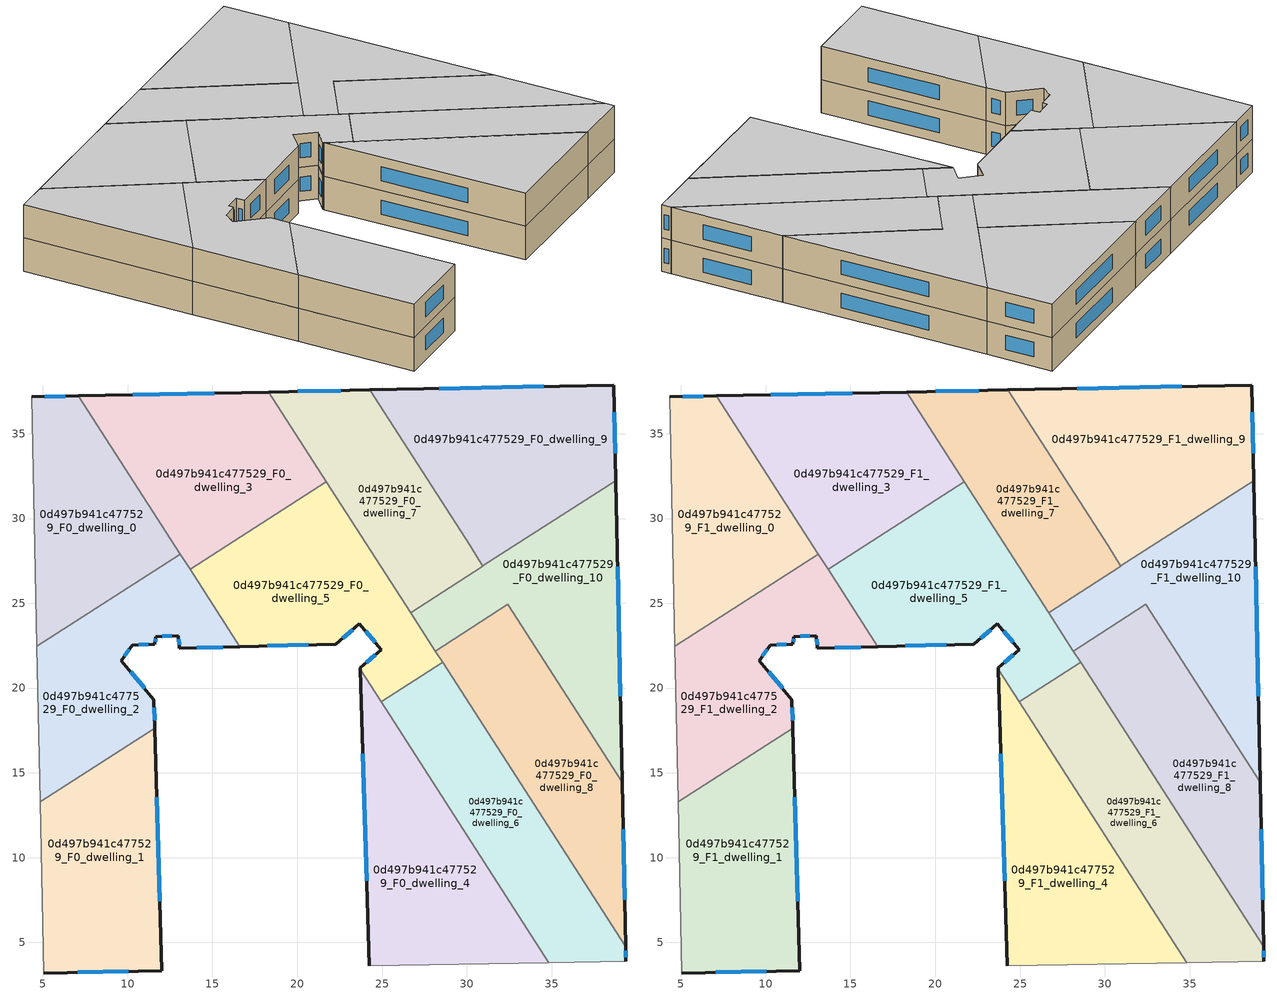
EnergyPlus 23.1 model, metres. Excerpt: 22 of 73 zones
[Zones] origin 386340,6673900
0d497b941c477529_F0_dwelling_0
 floor ground (EU_floor_Construction): 7.1,37.23 13.1,27.9 4.64,22.46 4.33,37.18 z0
 wall outside (EU_wall_Construction): 7.1,37.23 4.33,37.18 z0:3
 wall to 0d497b941c477529_F0_dwelling_2 (EU_wall_Construction): 4.64,22.46 13.1,27.9 z0:3
 wall adiabatic (EU_wall_Construction): 4.33,37.18 4.64,22.46 z0:3
 wall to 0d497b941c477529_F0_dwelling_3 (EU_wall_Construction): 13.1,27.9 7.1,37.23 z0:3
 window (EU_Window_Construction): 6.3,37.22 5.12,37.19 z0.86:2.14
0d497b941c477529_F0_dwelling_1
 floor ground (EU_floor_Construction): 11.6,17.63 12.01,3.33 5.05,3.19 4.84,13.28 z0
 wall outside (EU_wall_Construction): 5.05,3.19 12.01,3.33 11.6,17.63 z0:3
 wall adiabatic (EU_wall_Construction): 4.84,13.28 5.05,3.19 z0:3
 wall to 0d497b941c477529_F0_dwelling_2 (EU_wall_Construction): 11.6,17.63 4.84,13.28 z0:3
 window (EU_Window_Construction): 11.89,7.42 11.72,13.55 / 7.04,3.23 10.02,3.29 z0.86:2.14
0d497b941c477529_F0_dwelling_10
 floor ground (EU_floor_Construction): 38.78,32.24 39.16,14.45 32.41,24.93 28.15,22.18 26.68,24.46 z0
 wall outside (EU_wall_Construction): 39.16,14.45 38.78,32.24 z0:3
 wall to 0d497b941c477529_F0_dwelling_8 (EU_wall_Construction): 28.15,22.18 32.41,24.93 39.16,14.45 z0:3
 wall to 0d497b941c477529_F0_dwelling_5 (EU_wall_Construction): 26.68,24.46 28.15,22.18 z0:3
 wall to 0d497b941c477529_F0_dwelling_9 (EU_wall_Construction): 38.78,32.24 30.95,27.2 z0:3
 wall to 0d497b941c477529_F0_dwelling_7 (EU_wall_Construction): 30.95,27.2 26.68,24.46 z0:3
 window (EU_Window_Construction): 39.05,19.53 38.89,27.16 z0.86:2.14
0d497b941c477529_F0_dwelling_2
 floor ground (EU_floor_Construction): 13.1,27.9 16.61,22.44 13.04,22.35 12.99,23.09 11.67,23.03 11.6,22.61 11.6,22.6 10.28,22.54 9.61,21.62 11.55,19.32 11.6,17.63 4.84,13.28 4.64,22.46 z0
 wall outside (EU_wall_Construction): 11.6,17.63 11.55,19.32 9.61,21.62 10.28,22.54 11.6,22.6 11.6,22.61 11.67,23.03 12.99,23.09 13.04,22.35 16.61,22.44 z0:3
 wall adiabatic (EU_wall_Construction): 4.64,22.46 4.84,13.28 z0:3
 wall to 0d497b941c477529_F0_dwelling_5 (EU_wall_Construction): 16.61,22.44 13.68,27 z0:3
 wall to 0d497b941c477529_F0_dwelling_3 (EU_wall_Construction): 13.68,27 13.1,27.9 z0:3
 window (EU_Window_Construction): 14.06,22.38 15.59,22.42 / 13,22.88 13.03,22.56 / 12.04,23.05 12.61,23.07 / 11.62,22.73 11.65,22.91 / 10.66,22.56 11.22,22.58 / 9.8,21.88 10.09,22.28 / 11,19.98 10.17,20.96 / 11.58,18.12 11.56,18.84 z0.86:2.14
0d497b941c477529_F0_dwelling_3
 floor ground (EU_floor_Construction): 18.31,37.46 21.72,32.17 13.68,27 7.1,37.23 z0
 wall outside (EU_wall_Construction): 18.31,37.46 7.1,37.23 z0:3
 wall to 0d497b941c477529_F0_dwelling_5 (EU_wall_Construction): 13.68,27 21.72,32.17 z0:3
 wall to 0d497b941c477529_F0_dwelling_7 (EU_wall_Construction): 21.72,32.17 18.31,37.46 z0:3
 window (EU_Window_Construction): 15.11,37.4 10.3,37.3 z0.86:2.14
0d497b941c477529_F0_dwelling_4
 floor ground (EU_floor_Construction): 23.71,21.12 34.84,3.81 24.25,3.63 z0
 wall outside (EU_wall_Construction): 23.71,21.12 24.25,3.63 z0:3
 wall adiabatic (EU_wall_Construction): 24.25,3.63 34.84,3.81 z0:3
 wall to 0d497b941c477529_F0_dwelling_6 (EU_wall_Construction): 34.84,3.81 24.95,19.19 z0:3
 wall to 0d497b941c477529_F0_dwelling_5 (EU_wall_Construction): 24.95,19.19 23.71,21.12 z0:3
 window (EU_Window_Construction): 23.86,16.12 24.1,8.62 z0.86:2.14
0d497b941c477529_F0_dwelling_5
 floor ground (EU_floor_Construction): 21.72,32.17 28.58,21.52 24.95,19.19 23.71,21.12 23.71,21.19 24.96,22.27 23.65,23.79 22.28,22.59 16.61,22.44 13.68,27 z0
 wall outside (EU_wall_Construction): 16.61,22.44 22.28,22.59 23.65,23.79 24.96,22.27 23.71,21.19 23.71,21.12 z0:3
 wall to 0d497b941c477529_F0_dwelling_6 (EU_wall_Construction): 24.95,19.19 28.58,21.52 z0:3
 wall to 0d497b941c477529_F0_dwelling_7 (EU_wall_Construction): 26.68,24.45 21.72,32.17 z0:3
 wall to 0d497b941c477529_F0_dwelling_8 (EU_wall_Construction): 28.57,21.52 28.15,22.19 z0:3
 window (EU_Window_Construction): 24.03,23.35 24.59,22.7 / 22.67,22.93 23.26,23.45 / 18.23,22.49 20.66,22.55 / 24.6,21.96 24.06,21.5 z0.86:2.14
0d497b941c477529_F0_dwelling_6
 floor ground (EU_floor_Construction): 28.58,21.52 39.37,4.74 39.39,3.89 34.84,3.81 24.95,19.19 z0
 wall outside (EU_wall_Construction): 39.39,3.89 39.37,4.74 z0:3
 wall adiabatic (EU_wall_Construction): 34.84,3.81 39.39,3.89 z0:3
 wall to 0d497b941c477529_F0_dwelling_8 (EU_wall_Construction): 39.37,4.74 28.58,21.52 z0:3
 window (EU_Window_Construction): 39.38,4.14 39.38,4.5 z0.86:2.14
0d497b941c477529_F0_dwelling_7
 floor ground (EU_floor_Construction): 24.27,37.58 30.19,28.39 30.95,27.2 26.68,24.46 18.31,37.46 z0
 wall outside (EU_wall_Construction): 24.27,37.58 18.31,37.46 z0:3
 wall to 0d497b941c477529_F0_dwelling_9 (EU_wall_Construction): 30.95,27.2 30.19,28.39 24.27,37.58 z0:3
 window (EU_Window_Construction): 22.57,37.55 20.02,37.5 z0.86:2.14
0d497b941c477529_F0_dwelling_8
 floor ground (EU_floor_Construction): 32.41,24.93 39.16,14.45 39.37,4.74 28.15,22.18 z0
 wall outside (EU_wall_Construction): 39.37,4.74 39.16,14.45 z0:3
 window (EU_Window_Construction): 39.31,7.52 39.22,11.68 z0.86:2.14
0d497b941c477529_F0_dwelling_9
 floor ground (EU_floor_Construction): 38.66,37.88 38.78,32.24 30.95,27.2 24.27,37.58 z0
 wall outside (EU_wall_Construction): 38.78,32.24 38.66,37.88 24.27,37.58 z0:3
 window (EU_Window_Construction): 34.55,37.79 28.38,37.67 / 38.75,33.85 38.7,36.26 z0.86:2.14
0d497b941c477529_F1_dwelling_0
 floor to 0d497b941c477529_F0_dwelling_0 (EU_floor_Construction): 7.1,37.23 13.1,27.9 4.64,22.46 4.33,37.18 z3
 wall outside (EU_wall_Construction): 7.1,37.23 4.33,37.18 z3:6
 wall to 0d497b941c477529_F1_dwelling_2 (EU_wall_Construction): 4.64,22.46 13.1,27.9 z3:6
 wall adiabatic (EU_wall_Construction): 4.33,37.18 4.64,22.46 z3:6
 wall to 0d497b941c477529_F1_dwelling_3 (EU_wall_Construction): 13.1,27.9 7.1,37.23 z3:6
 window (EU_Window_Construction): 6.3,37.22 5.12,37.19 z3.86:5.14
 ceiling to 0d497b941c477529_F2_dwelling_0 (EU_floor_Construction): 13.1,27.9 7.1,37.23 4.33,37.18 4.64,22.46 z6
0d497b941c477529_F1_dwelling_1
 floor to 0d497b941c477529_F0_dwelling_1 (EU_floor_Construction): 11.6,17.63 12.01,3.33 5.05,3.19 4.84,13.28 z3
 wall outside (EU_wall_Construction): 5.05,3.19 12.01,3.33 11.6,17.63 z3:6
 wall adiabatic (EU_wall_Construction): 4.84,13.28 5.05,3.19 z3:6
 wall to 0d497b941c477529_F1_dwelling_2 (EU_wall_Construction): 11.6,17.63 4.84,13.28 z3:6
 window (EU_Window_Construction): 11.89,7.42 11.72,13.55 / 7.04,3.23 10.02,3.29 z3.86:5.14
 ceiling to 0d497b941c477529_F2_dwelling_1 (EU_floor_Construction): 12.01,3.33 11.6,17.63 4.84,13.28 5.05,3.19 z6
0d497b941c477529_F1_dwelling_10
 floor to 0d497b941c477529_F0_dwelling_10 (EU_floor_Construction): 38.78,32.24 39.16,14.45 32.41,24.93 28.15,22.18 26.68,24.46 z3
 wall outside (EU_wall_Construction): 39.16,14.45 38.78,32.24 z3:6
 wall to 0d497b941c477529_F1_dwelling_8 (EU_wall_Construction): 28.15,22.18 32.41,24.93 39.16,14.45 z3:6
 wall to 0d497b941c477529_F1_dwelling_5 (EU_wall_Construction): 26.68,24.46 28.15,22.18 z3:6
 wall to 0d497b941c477529_F1_dwelling_9 (EU_wall_Construction): 38.78,32.24 30.95,27.2 z3:6
 wall to 0d497b941c477529_F1_dwelling_7 (EU_wall_Construction): 30.95,27.2 26.68,24.46 z3:6
 window (EU_Window_Construction): 39.05,19.53 38.89,27.16 z3.86:5.14
 ceiling to 0d497b941c477529_F2_dwelling_10 (EU_floor_Construction): 39.16,14.45 38.78,32.24 26.68,24.46 28.15,22.18 32.41,24.93 z6
0d497b941c477529_F1_dwelling_2
 floor to 0d497b941c477529_F0_dwelling_2 (EU_floor_Construction): 13.1,27.9 16.61,22.44 13.04,22.35 12.99,23.09 11.67,23.03 11.6,22.61 11.6,22.6 10.28,22.54 9.61,21.62 11.55,19.32 11.6,17.63 4.84,13.28 4.64,22.46 z3
 wall outside (EU_wall_Construction): 11.6,17.63 11.55,19.32 9.61,21.62 10.28,22.54 11.6,22.6 11.6,22.61 11.67,23.03 12.99,23.09 13.04,22.35 16.61,22.44 z3:6
 wall adiabatic (EU_wall_Construction): 4.64,22.46 4.84,13.28 z3:6
 wall to 0d497b941c477529_F1_dwelling_5 (EU_wall_Construction): 16.61,22.44 13.68,27 z3:6
 wall to 0d497b941c477529_F1_dwelling_3 (EU_wall_Construction): 13.68,27 13.1,27.9 z3:6
 window (EU_Window_Construction): 14.06,22.38 15.59,22.42 / 13,22.88 13.03,22.56 / 12.04,23.05 12.61,23.07 / 11.62,22.73 11.65,22.91 / 10.66,22.56 11.22,22.58 / 9.8,21.88 10.09,22.28 / 11,19.98 10.17,20.96 / 11.58,18.12 11.56,18.84 z3.86:5.14
 ceiling to 0d497b941c477529_F2_dwelling_2 (EU_floor_Construction): 11.6,17.63 11.55,19.32 9.61,21.62 10.28,22.54 11.6,22.6 11.6,22.61 11.67,23.03 12.99,23.09 13.04,22.35 16.61,22.44 13.1,27.9 4.64,22.46 4.84,13.28 z6
0d497b941c477529_F1_dwelling_3
 floor to 0d497b941c477529_F0_dwelling_3 (EU_floor_Construction): 18.31,37.46 21.72,32.17 13.68,27 7.1,37.23 z3
 wall outside (EU_wall_Construction): 18.31,37.46 7.1,37.23 z3:6
 wall to 0d497b941c477529_F1_dwelling_5 (EU_wall_Construction): 13.68,27 21.72,32.17 z3:6
 wall to 0d497b941c477529_F1_dwelling_7 (EU_wall_Construction): 21.72,32.17 18.31,37.46 z3:6
 window (EU_Window_Construction): 15.11,37.4 10.3,37.3 z3.86:5.14
 ceiling to 0d497b941c477529_F2_dwelling_3 (EU_floor_Construction): 21.72,32.17 18.31,37.46 7.1,37.23 13.68,27 z6
0d497b941c477529_F1_dwelling_4
 floor to 0d497b941c477529_F0_dwelling_4 (EU_floor_Construction): 23.71,21.12 34.84,3.81 24.25,3.63 z3
 wall outside (EU_wall_Construction): 23.71,21.12 24.25,3.63 z3:6
 wall adiabatic (EU_wall_Construction): 24.25,3.63 34.84,3.81 z3:6
 wall to 0d497b941c477529_F1_dwelling_6 (EU_wall_Construction): 34.84,3.81 24.95,19.19 z3:6
 wall to 0d497b941c477529_F1_dwelling_5 (EU_wall_Construction): 24.95,19.19 23.71,21.12 z3:6
 window (EU_Window_Construction): 23.86,16.12 24.1,8.62 z3.86:5.14
 ceiling to 0d497b941c477529_F2_dwelling_4 (EU_floor_Construction): 34.84,3.81 23.71,21.12 24.25,3.63 z6
0d497b941c477529_F1_dwelling_5
 floor to 0d497b941c477529_F0_dwelling_5 (EU_floor_Construction): 21.72,32.17 28.58,21.52 24.95,19.19 23.71,21.12 23.71,21.19 24.96,22.27 23.65,23.79 22.28,22.59 16.61,22.44 13.68,27 z3
 wall outside (EU_wall_Construction): 16.61,22.44 22.28,22.59 23.65,23.79 24.96,22.27 23.71,21.19 23.71,21.12 z3:6
 wall to 0d497b941c477529_F1_dwelling_6 (EU_wall_Construction): 24.95,19.19 28.58,21.52 z3:6
 wall to 0d497b941c477529_F1_dwelling_7 (EU_wall_Construction): 26.68,24.45 21.72,32.17 z3:6
 wall to 0d497b941c477529_F1_dwelling_8 (EU_wall_Construction): 28.57,21.52 28.15,22.19 z3:6
 window (EU_Window_Construction): 24.03,23.35 24.59,22.7 / 22.67,22.93 23.26,23.45 / 18.23,22.49 20.66,22.55 / 24.6,21.96 24.06,21.5 z3.86:5.14
 ceiling to 0d497b941c477529_F2_dwelling_5 (EU_floor_Construction): 28.58,21.52 21.72,32.17 13.68,27 16.61,22.44 22.28,22.59 23.65,23.79 24.96,22.27 23.71,21.19 23.71,21.12 24.95,19.19 z6
0d497b941c477529_F1_dwelling_6
 floor to 0d497b941c477529_F0_dwelling_6 (EU_floor_Construction): 28.58,21.52 39.37,4.74 39.39,3.89 34.84,3.81 24.95,19.19 z3
 wall outside (EU_wall_Construction): 39.39,3.89 39.37,4.74 z3:6
 wall adiabatic (EU_wall_Construction): 34.84,3.81 39.39,3.89 z3:6
 wall to 0d497b941c477529_F1_dwelling_8 (EU_wall_Construction): 39.37,4.74 28.58,21.52 z3:6
 window (EU_Window_Construction): 39.38,4.14 39.38,4.5 z3.86:5.14
 ceiling to 0d497b941c477529_F2_dwelling_6 (EU_floor_Construction): 39.39,3.89 39.37,4.74 28.58,21.52 24.95,19.19 34.84,3.81 z6
0d497b941c477529_F1_dwelling_7
 floor to 0d497b941c477529_F0_dwelling_7 (EU_floor_Construction): 24.27,37.58 30.19,28.39 30.95,27.2 26.68,24.46 18.31,37.46 z3
 wall outside (EU_wall_Construction): 24.27,37.58 18.31,37.46 z3:6
 wall to 0d497b941c477529_F1_dwelling_9 (EU_wall_Construction): 30.95,27.2 30.19,28.39 24.27,37.58 z3:6
 window (EU_Window_Construction): 22.57,37.55 20.02,37.5 z3.86:5.14
 ceiling to 0d497b941c477529_F2_dwelling_7 (EU_floor_Construction): 30.95,27.2 30.19,28.39 24.27,37.58 18.31,37.46 26.68,24.46 z6
0d497b941c477529_F1_dwelling_8
 floor to 0d497b941c477529_F0_dwelling_8 (EU_floor_Construction): 32.41,24.93 39.16,14.45 39.37,4.74 28.15,22.18 z3
 wall outside (EU_wall_Construction): 39.37,4.74 39.16,14.45 z3:6
 window (EU_Window_Construction): 39.31,7.52 39.22,11.68 z3.86:5.14
 ceiling to 0d497b941c477529_F2_dwelling_8 (EU_floor_Construction): 39.37,4.74 39.16,14.45 32.41,24.93 28.15,22.18 z6
0d497b941c477529_F1_dwelling_9
 floor to 0d497b941c477529_F0_dwelling_9 (EU_floor_Construction): 38.66,37.88 38.78,32.24 30.95,27.2 24.27,37.58 z3
 wall outside (EU_wall_Construction): 38.78,32.24 38.66,37.88 24.27,37.58 z3:6
 window (EU_Window_Construction): 34.55,37.79 28.38,37.67 / 38.75,33.85 38.7,36.26 z3.86:5.14
 ceiling to 0d497b941c477529_F2_dwelling_9 (EU_floor_Construction): 38.78,32.24 38.66,37.88 24.27,37.58 30.95,27.2 z6
[Building]
EU S2 Campaign: North Axis=0; Terrain=City; Solar Distribution=FullExterior
[Site:Location]
Helsinki-Vantaa.AP: Latitude=60.317; Longitude=24.963; Time Zone=2; Elevation=54.6
[SizingPeriod:WeatherFileDays]
AnnualSizingPeriod: Begin Month=1; Begin Day of Month=1; End Month=12; End Day of Month=31; Day of Week for Start Day=Monday; Use Weather File Daylight Saving Period=No; Use Weather File Rain and Snow Indicators=No
[MATERIAL]
EU_InternalMass_Material: Roughness=MediumRough; Thickness=0.1; Conductivity=1; Density=1800; Specific Heat=900; Thermal Absorptance=0.9; Solar Absorptance=0.7; Visible Absorptance=0.7
[MATERIAL:NOMASS] Roughness=MediumRough; Thermal Absorptance=0.9; Solar Absorptance=0.7; Visible Absorptance=0.7
Name | Thermal Resistance
EU_wall_NoMass | 1.10183
EU_floor_NoMass | 1.70606
[WINDOWMATERIAL:SIMPLEGLAZINGSYSTEM]
EU_Window_SimpleGlazing: UFactor=3.11035; Solar Heat Gain Coefficient=0.8; Visible Transmittance=0.8
[CONSTRUCTION]
EU_wall_Construction: EU_wall_NoMass
EU_floor_Construction: EU_floor_NoMass
EU_Window_Construction: EU_Window_SimpleGlazing
EU_InternalMass_Construction: EU_InternalMass_Material
[ZONE] Type=1; Multiplier=1; Ceiling Height=autocalculate; Floor Area=autocalculate; Part of Total Floor Area=Yes
Name | Volume
0d497b941c477529_F0_dwelling_0; 0d497b941c477529_F1_dwelling_0 | 228.67
0d497b941c477529_F0_dwelling_1; 0d497b941c477529_F1_dwelling_1 | 252.927
0d497b941c477529_F0_dwelling_10; 0d497b941c477529_F1_dwelling_10 | 252.906
0d497b941c477529_F0_dwelling_2; 0d497b941c477529_F1_dwelling_2 | 228.694
0d497b941c477529_F0_dwelling_3; 0d497b941c477529_F1_dwelling_3 | 264.626
0d497b941c477529_F0_dwelling_4; 0d497b941c477529_F1_dwelling_4 | 277.99
0d497b941c477529_F0_dwelling_5; 0d497b941c477529_F1_dwelling_5 | 264.612
0d497b941c477529_F0_dwelling_6; 0d497b941c477529_F1_dwelling_6 | 252.991
0d497b941c477529_F0_dwelling_7; 0d497b941c477529_F1_dwelling_7 | 211.798
0d497b941c477529_F0_dwelling_8; 0d497b941c477529_F1_dwelling_8 | 252.924
0d497b941c477529_F0_dwelling_9; 0d497b941c477529_F1_dwelling_9 | 294.051
[INTERNALMASS] Construction=EU_InternalMass_Construction
Name | Zone or ZoneList | Surface Area
0d497b941c477529_F0_dwelling_0_EU_InternalMass | 0d497b941c477529_F0_dwelling_0 | 76.2266
0d497b941c477529_F0_dwelling_1_EU_InternalMass | 0d497b941c477529_F0_dwelling_1 | 84.3048
0d497b941c477529_F0_dwelling_2_EU_InternalMass | 0d497b941c477529_F0_dwelling_2 | 76.2332
0d497b941c477529_F0_dwelling_3_EU_InternalMass | 0d497b941c477529_F0_dwelling_3 | 88.206
0d497b941c477529_F0_dwelling_4_EU_InternalMass | 0d497b941c477529_F0_dwelling_4 | 92.6588
0d497b941c477529_F0_dwelling_5_EU_InternalMass | 0d497b941c477529_F0_dwelling_5 | 88.2057
0d497b941c477529_F0_dwelling_6_EU_InternalMass | 0d497b941c477529_F0_dwelling_6 | 84.3299
0d497b941c477529_F0_dwelling_7_EU_InternalMass | 0d497b941c477529_F0_dwelling_7 | 70.5999
0d497b941c477529_F0_dwelling_8_EU_InternalMass | 0d497b941c477529_F0_dwelling_8 | 84.3087
0d497b941c477529_F0_dwelling_9_EU_InternalMass | 0d497b941c477529_F0_dwelling_9 | 98.0112
0d497b941c477529_F0_dwelling_10_EU_InternalMass | 0d497b941c477529_F0_dwelling_10 | 84.3015
0d497b941c477529_F1_dwelling_0_EU_InternalMass | 0d497b941c477529_F1_dwelling_0 | 76.2266
0d497b941c477529_F1_dwelling_1_EU_InternalMass | 0d497b941c477529_F1_dwelling_1 | 84.3048
0d497b941c477529_F1_dwelling_2_EU_InternalMass | 0d497b941c477529_F1_dwelling_2 | 76.2332
0d497b941c477529_F1_dwelling_3_EU_InternalMass | 0d497b941c477529_F1_dwelling_3 | 88.206
0d497b941c477529_F1_dwelling_4_EU_InternalMass | 0d497b941c477529_F1_dwelling_4 | 92.6588
0d497b941c477529_F1_dwelling_5_EU_InternalMass | 0d497b941c477529_F1_dwelling_5 | 88.2057
0d497b941c477529_F1_dwelling_6_EU_InternalMass | 0d497b941c477529_F1_dwelling_6 | 84.3299
0d497b941c477529_F1_dwelling_7_EU_InternalMass | 0d497b941c477529_F1_dwelling_7 | 70.5999
0d497b941c477529_F1_dwelling_8_EU_InternalMass | 0d497b941c477529_F1_dwelling_8 | 84.3087
0d497b941c477529_F1_dwelling_9_EU_InternalMass | 0d497b941c477529_F1_dwelling_9 | 98.0112
0d497b941c477529_F1_dwelling_10_EU_InternalMass | 0d497b941c477529_F1_dwelling_10 | 84.3015
[OTHEREQUIPMENT] Fuel Type=Electricity; Design Level Calculation Method=Watts/Area; Power per Zone Floor Area=1; Fraction Latent=0; Fraction Radiant=0; Fraction Lost=0; Carbon Dioxide Generation Rate=0; EndUse Subcategory=EU_Step8_InternalGains
Name | Zone or ZoneList or Space or SpaceList | Schedule
EU_Step8_InternalGain_0d497b941c477529_F0_dwelling_0_f000 | 0d497b941c477529_F0_dwelling_0 | EU_Step8_GainSchedule_0d497b941c477529_F0_dwelling_0_f000
EU_Step8_InternalGain_0d497b941c477529_F0_dwelling_1_f000 | 0d497b941c477529_F0_dwelling_1 | EU_Step8_GainSchedule_0d497b941c477529_F0_dwelling_1_f000
EU_Step8_InternalGain_0d497b941c477529_F0_dwelling_2_f000 | 0d497b941c477529_F0_dwelling_2 | EU_Step8_GainSchedule_0d497b941c477529_F0_dwelling_2_f000
EU_Step8_InternalGain_0d497b941c477529_F0_dwelling_3_f000 | 0d497b941c477529_F0_dwelling_3 | EU_Step8_GainSchedule_0d497b941c477529_F0_dwelling_3_f000
EU_Step8_InternalGain_0d497b941c477529_F0_dwelling_4_f000 | 0d497b941c477529_F0_dwelling_4 | EU_Step8_GainSchedule_0d497b941c477529_F0_dwelling_4_f000
EU_Step8_InternalGain_0d497b941c477529_F0_dwelling_5_f000 | 0d497b941c477529_F0_dwelling_5 | EU_Step8_GainSchedule_0d497b941c477529_F0_dwelling_5_f000
EU_Step8_InternalGain_0d497b941c477529_F0_dwelling_6_f000 | 0d497b941c477529_F0_dwelling_6 | EU_Step8_GainSchedule_0d497b941c477529_F0_dwelling_6_f000
EU_Step8_InternalGain_0d497b941c477529_F0_dwelling_7_f000 | 0d497b941c477529_F0_dwelling_7 | EU_Step8_GainSchedule_0d497b941c477529_F0_dwelling_7_f000
EU_Step8_InternalGain_0d497b941c477529_F0_dwelling_8_f000 | 0d497b941c477529_F0_dwelling_8 | EU_Step8_GainSchedule_0d497b941c477529_F0_dwelling_8_f000
EU_Step8_InternalGain_0d497b941c477529_F0_dwelling_9_f000 | 0d497b941c477529_F0_dwelling_9 | EU_Step8_GainSchedule_0d497b941c477529_F0_dwelling_9_f000
EU_Step8_InternalGain_0d497b941c477529_F0_dwelling_10_f000 | 0d497b941c477529_F0_dwelling_10 | EU_Step8_GainSchedule_0d497b941c477529_F0_dwelling_10_f000
EU_Step8_InternalGain_0d497b941c477529_F1_dwelling_0_f000 | 0d497b941c477529_F1_dwelling_0 | EU_Step8_GainSchedule_0d497b941c477529_F1_dwelling_0_f000
EU_Step8_InternalGain_0d497b941c477529_F1_dwelling_1_f000 | 0d497b941c477529_F1_dwelling_1 | EU_Step8_GainSchedule_0d497b941c477529_F1_dwelling_1_f000
EU_Step8_InternalGain_0d497b941c477529_F1_dwelling_2_f000 | 0d497b941c477529_F1_dwelling_2 | EU_Step8_GainSchedule_0d497b941c477529_F1_dwelling_2_f000
EU_Step8_InternalGain_0d497b941c477529_F1_dwelling_3_f000 | 0d497b941c477529_F1_dwelling_3 | EU_Step8_GainSchedule_0d497b941c477529_F1_dwelling_3_f000
EU_Step8_InternalGain_0d497b941c477529_F1_dwelling_4_f000 | 0d497b941c477529_F1_dwelling_4 | EU_Step8_GainSchedule_0d497b941c477529_F1_dwelling_4_f000
EU_Step8_InternalGain_0d497b941c477529_F1_dwelling_5_f000 | 0d497b941c477529_F1_dwelling_5 | EU_Step8_GainSchedule_0d497b941c477529_F1_dwelling_5_f000
EU_Step8_InternalGain_0d497b941c477529_F1_dwelling_6_f000 | 0d497b941c477529_F1_dwelling_6 | EU_Step8_GainSchedule_0d497b941c477529_F1_dwelling_6_f000
EU_Step8_InternalGain_0d497b941c477529_F1_dwelling_7_f000 | 0d497b941c477529_F1_dwelling_7 | EU_Step8_GainSchedule_0d497b941c477529_F1_dwelling_7_f000
EU_Step8_InternalGain_0d497b941c477529_F1_dwelling_8_f000 | 0d497b941c477529_F1_dwelling_8 | EU_Step8_GainSchedule_0d497b941c477529_F1_dwelling_8_f000
EU_Step8_InternalGain_0d497b941c477529_F1_dwelling_9_f000 | 0d497b941c477529_F1_dwelling_9 | EU_Step8_GainSchedule_0d497b941c477529_F1_dwelling_9_f000
EU_Step8_InternalGain_0d497b941c477529_F1_dwelling_10_f000 | 0d497b941c477529_F1_dwelling_10 | EU_Step8_GainSchedule_0d497b941c477529_F1_dwelling_10_f000
[ZONEVENTILATION:DESIGNFLOWRATE] Schedule=EU_AlwaysOn; Design Flow Rate Calculation Method=AirChanges/Hour; Air Changes per Hour=0.756316; Ventilation Type=Natural; Fan Pressure Rise=0; Fan Total Efficiency=1; Constant Term Coefficient=1; Temperature Term Coefficient=0; Velocity Term Coefficient=0; Velocity Squared Term Coefficient=0; Minimum Indoor Temperature=-100; Maximum Indoor Temperature=100; Delta Temperature=-100; Minimum Outdoor Temperature=-100; Maximum Outdoor Temperature=100; Maximum Wind Speed=40
Name | Zone or ZoneList or Space or SpaceList
EU_ConstantAir_0d497b941c477529_F0_dwelling_0 | 0d497b941c477529_F0_dwelling_0
EU_ConstantAir_0d497b941c477529_F0_dwelling_1 | 0d497b941c477529_F0_dwelling_1
EU_ConstantAir_0d497b941c477529_F0_dwelling_2 | 0d497b941c477529_F0_dwelling_2
EU_ConstantAir_0d497b941c477529_F0_dwelling_3 | 0d497b941c477529_F0_dwelling_3
EU_ConstantAir_0d497b941c477529_F0_dwelling_4 | 0d497b941c477529_F0_dwelling_4
EU_ConstantAir_0d497b941c477529_F0_dwelling_5 | 0d497b941c477529_F0_dwelling_5
EU_ConstantAir_0d497b941c477529_F0_dwelling_6 | 0d497b941c477529_F0_dwelling_6
EU_ConstantAir_0d497b941c477529_F0_dwelling_7 | 0d497b941c477529_F0_dwelling_7
EU_ConstantAir_0d497b941c477529_F0_dwelling_8 | 0d497b941c477529_F0_dwelling_8
EU_ConstantAir_0d497b941c477529_F0_dwelling_9 | 0d497b941c477529_F0_dwelling_9
EU_ConstantAir_0d497b941c477529_F0_dwelling_10 | 0d497b941c477529_F0_dwelling_10
EU_ConstantAir_0d497b941c477529_F1_dwelling_0 | 0d497b941c477529_F1_dwelling_0
EU_ConstantAir_0d497b941c477529_F1_dwelling_1 | 0d497b941c477529_F1_dwelling_1
EU_ConstantAir_0d497b941c477529_F1_dwelling_2 | 0d497b941c477529_F1_dwelling_2
EU_ConstantAir_0d497b941c477529_F1_dwelling_3 | 0d497b941c477529_F1_dwelling_3
EU_ConstantAir_0d497b941c477529_F1_dwelling_4 | 0d497b941c477529_F1_dwelling_4
EU_ConstantAir_0d497b941c477529_F1_dwelling_5 | 0d497b941c477529_F1_dwelling_5
EU_ConstantAir_0d497b941c477529_F1_dwelling_6 | 0d497b941c477529_F1_dwelling_6
EU_ConstantAir_0d497b941c477529_F1_dwelling_7 | 0d497b941c477529_F1_dwelling_7
EU_ConstantAir_0d497b941c477529_F1_dwelling_8 | 0d497b941c477529_F1_dwelling_8
EU_ConstantAir_0d497b941c477529_F1_dwelling_9 | 0d497b941c477529_F1_dwelling_9
EU_ConstantAir_0d497b941c477529_F1_dwelling_10 | 0d497b941c477529_F1_dwelling_10
[HVACTEMPLATE:THERMOSTAT] Constant Heating Setpoint=20; Constant Cooling Setpoint=50
EU_HeatOnly_0d497b941c477529_F0_dwelling_0; EU_HeatOnly_0d497b941c477529_F0_dwelling_1; EU_HeatOnly_0d497b941c477529_F0_dwelling_2; EU_HeatOnly_0d497b941c477529_F0_dwelling_3; EU_HeatOnly_0d497b941c477529_F0_dwelling_4; EU_HeatOnly_0d497b941c477529_F0_dwelling_5; EU_HeatOnly_0d497b941c477529_F0_dwelling_6; EU_HeatOnly_0d497b941c477529_F0_dwelling_7; EU_HeatOnly_0d497b941c477529_F0_dwelling_8; EU_HeatOnly_0d497b941c477529_F0_dwelling_9; EU_HeatOnly_0d497b941c477529_F0_dwelling_10; EU_HeatOnly_0d497b941c477529_F1_dwelling_0; EU_HeatOnly_0d497b941c477529_F1_dwelling_1; EU_HeatOnly_0d497b941c477529_F1_dwelling_2; EU_HeatOnly_0d497b941c477529_F1_dwelling_3; EU_HeatOnly_0d497b941c477529_F1_dwelling_4; EU_HeatOnly_0d497b941c477529_F1_dwelling_5; EU_HeatOnly_0d497b941c477529_F1_dwelling_6; EU_HeatOnly_0d497b941c477529_F1_dwelling_7; EU_HeatOnly_0d497b941c477529_F1_dwelling_8; EU_HeatOnly_0d497b941c477529_F1_dwelling_9; EU_HeatOnly_0d497b941c477529_F1_dwelling_10; EU_HeatOnly_0d497b941c477529_F2_dwelling_0; EU_HeatOnly_0d497b941c477529_F2_dwelling_1; EU_HeatOnly_0d497b941c477529_F2_dwelling_2; EU_HeatOnly_0d497b941c477529_F2_dwelling_3; EU_HeatOnly_0d497b941c477529_F2_dwelling_4; EU_HeatOnly_0d497b941c477529_F2_dwelling_5; EU_HeatOnly_0d497b941c477529_F2_dwelling_6; EU_HeatOnly_0d497b941c477529_F2_dwelling_7; EU_HeatOnly_0d497b941c477529_F2_dwelling_8; EU_HeatOnly_0d497b941c477529_F2_dwelling_9; EU_HeatOnly_0d497b941c477529_F2_dwelling_10; EU_HeatOnly_0d497b941c477529_F3_dwelling_0; EU_HeatOnly_0d497b941c477529_F3_dwelling_1; EU_HeatOnly_0d497b941c477529_F3_dwelling_2; EU_HeatOnly_0d497b941c477529_F3_dwelling_3; EU_HeatOnly_0d497b941c477529_F3_dwelling_4; EU_HeatOnly_0d497b941c477529_F3_dwelling_5; EU_HeatOnly_0d497b941c477529_F3_dwelling_6; EU_HeatOnly_0d497b941c477529_F3_dwelling_7; EU_HeatOnly_0d497b941c477529_F3_dwelling_8; EU_HeatOnly_0d497b941c477529_F3_dwelling_9; EU_HeatOnly_0d497b941c477529_F4_dwelling_0; EU_HeatOnly_0d497b941c477529_F4_dwelling_1; EU_HeatOnly_0d497b941c477529_F4_dwelling_2; EU_HeatOnly_0d497b941c477529_F4_dwelling_3; EU_HeatOnly_0d497b941c477529_F4_dwelling_4; EU_HeatOnly_0d497b941c477529_F4_dwelling_5; EU_HeatOnly_0d497b941c477529_F4_dwelling_6; EU_HeatOnly_0d497b941c477529_F4_dwelling_7; EU_HeatOnly_0d497b941c477529_F4_dwelling_8; EU_HeatOnly_0d497b941c477529_F4_dwelling_9; EU_HeatOnly_0d497b941c477529_F5_dwelling_0; EU_HeatOnly_0d497b941c477529_F5_dwelling_1; EU_HeatOnly_0d497b941c477529_F5_dwelling_2; EU_HeatOnly_0d497b941c477529_F5_dwelling_3; EU_HeatOnly_0d497b941c477529_F5_dwelling_4; EU_HeatOnly_0d497b941c477529_F5_dwelling_5; EU_HeatOnly_0d497b941c477529_F5_dwelling_6; EU_HeatOnly_0d497b941c477529_F5_dwelling_7; EU_HeatOnly_0d497b941c477529_F5_dwelling_8; EU_HeatOnly_0d497b941c477529_F5_dwelling_9; EU_HeatOnly_0d497b941c477529_F6_dwelling_0; EU_HeatOnly_0d497b941c477529_F6_dwelling_1; EU_HeatOnly_0d497b941c477529_F6_dwelling_2; EU_HeatOnly_0d497b941c477529_F6_dwelling_3; EU_HeatOnly_0d497b941c477529_F6_dwelling_4; EU_HeatOnly_0d497b941c477529_F6_dwelling_5; EU_HeatOnly_0d497b941c477529_F6_dwelling_6; EU_HeatOnly_0d497b941c477529_F6_dwelling_7; EU_HeatOnly_0d497b941c477529_F6_dwelling_8; EU_HeatOnly_0d497b941c477529_F6_dwelling_9
[HVACTEMPLATE:ZONE:IDEALLOADSAIRSYSTEM] System Availability Schedule=EU_AlwaysOn; Maximum Heating Supply Air Temperature=50; Minimum Cooling Supply Air Temperature=13; Maximum Heating Supply Air Humidity Ratio=0.0156; Minimum Cooling Supply Air Humidity Ratio=0.0077; Heating Limit=NoLimit; Cooling Limit=NoLimit; Heating Availability Schedule=EU_AlwaysOn; Cooling Availability Schedule=EU_CoolingOff; Dehumidification Control Type=ConstantSensibleHeatRatio; Cooling Sensible Heat Ratio=0.7; Dehumidification Setpoint=60; Humidification Control Type=None; Humidification Setpoint=30; Outdoor Air Method=None; Outdoor Air Flow Rate per Person=0.00944; Outdoor Air Flow Rate per Zone Floor Area=0; Outdoor Air Flow Rate per Zone=0; Demand Controlled Ventilation Type=None; Outdoor Air Economizer Type=NoEconomizer; Heat Recovery Type=None; Sensible Heat Recovery Effectiveness=0.7; Latent Heat Recovery Effectiveness=0.65
Name | Template Thermostat
0d497b941c477529_F0_dwelling_0 | EU_HeatOnly_0d497b941c477529_F0_dwelling_0
0d497b941c477529_F0_dwelling_1 | EU_HeatOnly_0d497b941c477529_F0_dwelling_1
0d497b941c477529_F0_dwelling_2 | EU_HeatOnly_0d497b941c477529_F0_dwelling_2
0d497b941c477529_F0_dwelling_3 | EU_HeatOnly_0d497b941c477529_F0_dwelling_3
0d497b941c477529_F0_dwelling_4 | EU_HeatOnly_0d497b941c477529_F0_dwelling_4
0d497b941c477529_F0_dwelling_5 | EU_HeatOnly_0d497b941c477529_F0_dwelling_5
0d497b941c477529_F0_dwelling_6 | EU_HeatOnly_0d497b941c477529_F0_dwelling_6
0d497b941c477529_F0_dwelling_7 | EU_HeatOnly_0d497b941c477529_F0_dwelling_7
0d497b941c477529_F0_dwelling_8 | EU_HeatOnly_0d497b941c477529_F0_dwelling_8
0d497b941c477529_F0_dwelling_9 | EU_HeatOnly_0d497b941c477529_F0_dwelling_9
0d497b941c477529_F0_dwelling_10 | EU_HeatOnly_0d497b941c477529_F0_dwelling_10
0d497b941c477529_F1_dwelling_0 | EU_HeatOnly_0d497b941c477529_F1_dwelling_0
0d497b941c477529_F1_dwelling_1 | EU_HeatOnly_0d497b941c477529_F1_dwelling_1
0d497b941c477529_F1_dwelling_2 | EU_HeatOnly_0d497b941c477529_F1_dwelling_2
0d497b941c477529_F1_dwelling_3 | EU_HeatOnly_0d497b941c477529_F1_dwelling_3
0d497b941c477529_F1_dwelling_4 | EU_HeatOnly_0d497b941c477529_F1_dwelling_4
0d497b941c477529_F1_dwelling_5 | EU_HeatOnly_0d497b941c477529_F1_dwelling_5
0d497b941c477529_F1_dwelling_6 | EU_HeatOnly_0d497b941c477529_F1_dwelling_6
0d497b941c477529_F1_dwelling_7 | EU_HeatOnly_0d497b941c477529_F1_dwelling_7
0d497b941c477529_F1_dwelling_8 | EU_HeatOnly_0d497b941c477529_F1_dwelling_8
0d497b941c477529_F1_dwelling_9 | EU_HeatOnly_0d497b941c477529_F1_dwelling_9
0d497b941c477529_F1_dwelling_10 | EU_HeatOnly_0d497b941c477529_F1_dwelling_10
[SIZING:ZONE] Zone Cooling Design Supply Air Temperature Input Method=SupplyAirTemperature; Zone Cooling Design Supply Air Temperature=13; Zone Heating Design Supply Air Temperature Input Method=SupplyAirTemperature; Zone Heating Design Supply Air Temperature=50; Zone Cooling Design Supply Air Humidity Ratio=0.008; Zone Heating Design Supply Air Humidity Ratio=0.008; Cooling Design Air Flow Method=DesignDay; Cooling Design Air Flow Rate=0; Cooling Minimum Air Flow per Zone Floor Area=0.000762; Cooling Minimum Air Flow=0; Cooling Minimum Air Flow Fraction=0.2; Heating Design Air Flow Method=DesignDay; Heating Design Air Flow Rate=0; Heating Maximum Air Flow per Zone Floor Area=0.002032; Heating Maximum Air Flow=0.141576; Heating Maximum Air Flow Fraction=0.3; Account for Dedicated Outdoor Air System=No; Dedicated Outdoor Air System Control Strategy=NeutralSupplyAir; Dedicated Outdoor Air Low Setpoint Temperature for Design=autosize; Dedicated Outdoor Air High Setpoint Temperature for Design=autosize; Zone Load Sizing Method=Sensible Load Only No Latent Load; Zone Latent Cooling Design Supply Air Humidity Ratio Input Method=HumidityRatioDifference; Zone Cooling Design Supply Air Humidity Ratio Difference=0.005; Zone Latent Heating Design Supply Air Humidity Ratio Input Method=HumidityRatioDifference; Zone Humidification Design Supply Air Humidity Ratio Difference=0.005
0d497b941c477529_F0_dwelling_0; 0d497b941c477529_F0_dwelling_1; 0d497b941c477529_F0_dwelling_2; 0d497b941c477529_F0_dwelling_3; 0d497b941c477529_F0_dwelling_4; 0d497b941c477529_F0_dwelling_5; 0d497b941c477529_F0_dwelling_6; 0d497b941c477529_F0_dwelling_7; 0d497b941c477529_F0_dwelling_8; 0d497b941c477529_F0_dwelling_9; 0d497b941c477529_F0_dwelling_10; 0d497b941c477529_F1_dwelling_0; 0d497b941c477529_F1_dwelling_1; 0d497b941c477529_F1_dwelling_2; 0d497b941c477529_F1_dwelling_3; 0d497b941c477529_F1_dwelling_4; 0d497b941c477529_F1_dwelling_5; 0d497b941c477529_F1_dwelling_6; 0d497b941c477529_F1_dwelling_7; 0d497b941c477529_F1_dwelling_8; 0d497b941c477529_F1_dwelling_9; 0d497b941c477529_F1_dwelling_10
[SCHEDULE:CONSTANT]
Name | Hourly Value
EU_AlwaysOn | 1
EU_CoolingOff | 0
[SCHEDULE:FILE] Column Number=1; Rows to Skip at Top=0; Number of Hours of Data=8760; Column Separator=Comma; Interpolate to Timestep=No; Minutes per Item=60; Adjust Schedule for Daylight Savings=Yes
Name | File
EU_Step8_GainSchedule_0d497b941c477529_F0_dwelling_0_f000 | ../../schedules/0d497b941c477529/0d497b941c477529_F0_dwelling_0_f000_gain.csv
EU_Step8_GainSchedule_0d497b941c477529_F0_dwelling_1_f000 | ../../schedules/0d497b941c477529/0d497b941c477529_F0_dwelling_1_f000_gain.csv
EU_Step8_GainSchedule_0d497b941c477529_F0_dwelling_2_f000 | ../../schedules/0d497b941c477529/0d497b941c477529_F0_dwelling_2_f000_gain.csv
EU_Step8_GainSchedule_0d497b941c477529_F0_dwelling_3_f000 | ../../schedules/0d497b941c477529/0d497b941c477529_F0_dwelling_3_f000_gain.csv
EU_Step8_GainSchedule_0d497b941c477529_F0_dwelling_4_f000 | ../../schedules/0d497b941c477529/0d497b941c477529_F0_dwelling_4_f000_gain.csv
EU_Step8_GainSchedule_0d497b941c477529_F0_dwelling_5_f000 | ../../schedules/0d497b941c477529/0d497b941c477529_F0_dwelling_5_f000_gain.csv
EU_Step8_GainSchedule_0d497b941c477529_F0_dwelling_6_f000 | ../../schedules/0d497b941c477529/0d497b941c477529_F0_dwelling_6_f000_gain.csv
EU_Step8_GainSchedule_0d497b941c477529_F0_dwelling_7_f000 | ../../schedules/0d497b941c477529/0d497b941c477529_F0_dwelling_7_f000_gain.csv
EU_Step8_GainSchedule_0d497b941c477529_F0_dwelling_8_f000 | ../../schedules/0d497b941c477529/0d497b941c477529_F0_dwelling_8_f000_gain.csv
EU_Step8_GainSchedule_0d497b941c477529_F0_dwelling_9_f000 | ../../schedules/0d497b941c477529/0d497b941c477529_F0_dwelling_9_f000_gain.csv
EU_Step8_GainSchedule_0d497b941c477529_F0_dwelling_10_f000 | ../../schedules/0d497b941c477529/0d497b941c477529_F0_dwelling_10_f000_gain.csv
EU_Step8_GainSchedule_0d497b941c477529_F1_dwelling_0_f000 | ../../schedules/0d497b941c477529/0d497b941c477529_F1_dwelling_0_f000_gain.csv
EU_Step8_GainSchedule_0d497b941c477529_F1_dwelling_1_f000 | ../../schedules/0d497b941c477529/0d497b941c477529_F1_dwelling_1_f000_gain.csv
EU_Step8_GainSchedule_0d497b941c477529_F1_dwelling_2_f000 | ../../schedules/0d497b941c477529/0d497b941c477529_F1_dwelling_2_f000_gain.csv
EU_Step8_GainSchedule_0d497b941c477529_F1_dwelling_3_f000 | ../../schedules/0d497b941c477529/0d497b941c477529_F1_dwelling_3_f000_gain.csv
EU_Step8_GainSchedule_0d497b941c477529_F1_dwelling_4_f000 | ../../schedules/0d497b941c477529/0d497b941c477529_F1_dwelling_4_f000_gain.csv
EU_Step8_GainSchedule_0d497b941c477529_F1_dwelling_5_f000 | ../../schedules/0d497b941c477529/0d497b941c477529_F1_dwelling_5_f000_gain.csv
EU_Step8_GainSchedule_0d497b941c477529_F1_dwelling_6_f000 | ../../schedules/0d497b941c477529/0d497b941c477529_F1_dwelling_6_f000_gain.csv
EU_Step8_GainSchedule_0d497b941c477529_F1_dwelling_7_f000 | ../../schedules/0d497b941c477529/0d497b941c477529_F1_dwelling_7_f000_gain.csv
EU_Step8_GainSchedule_0d497b941c477529_F1_dwelling_8_f000 | ../../schedules/0d497b941c477529/0d497b941c477529_F1_dwelling_8_f000_gain.csv
EU_Step8_GainSchedule_0d497b941c477529_F1_dwelling_9_f000 | ../../schedules/0d497b941c477529/0d497b941c477529_F1_dwelling_9_f000_gain.csv
EU_Step8_GainSchedule_0d497b941c477529_F1_dwelling_10_f000 | ../../schedules/0d497b941c477529/0d497b941c477529_F1_dwelling_10_f000_gain.csv
